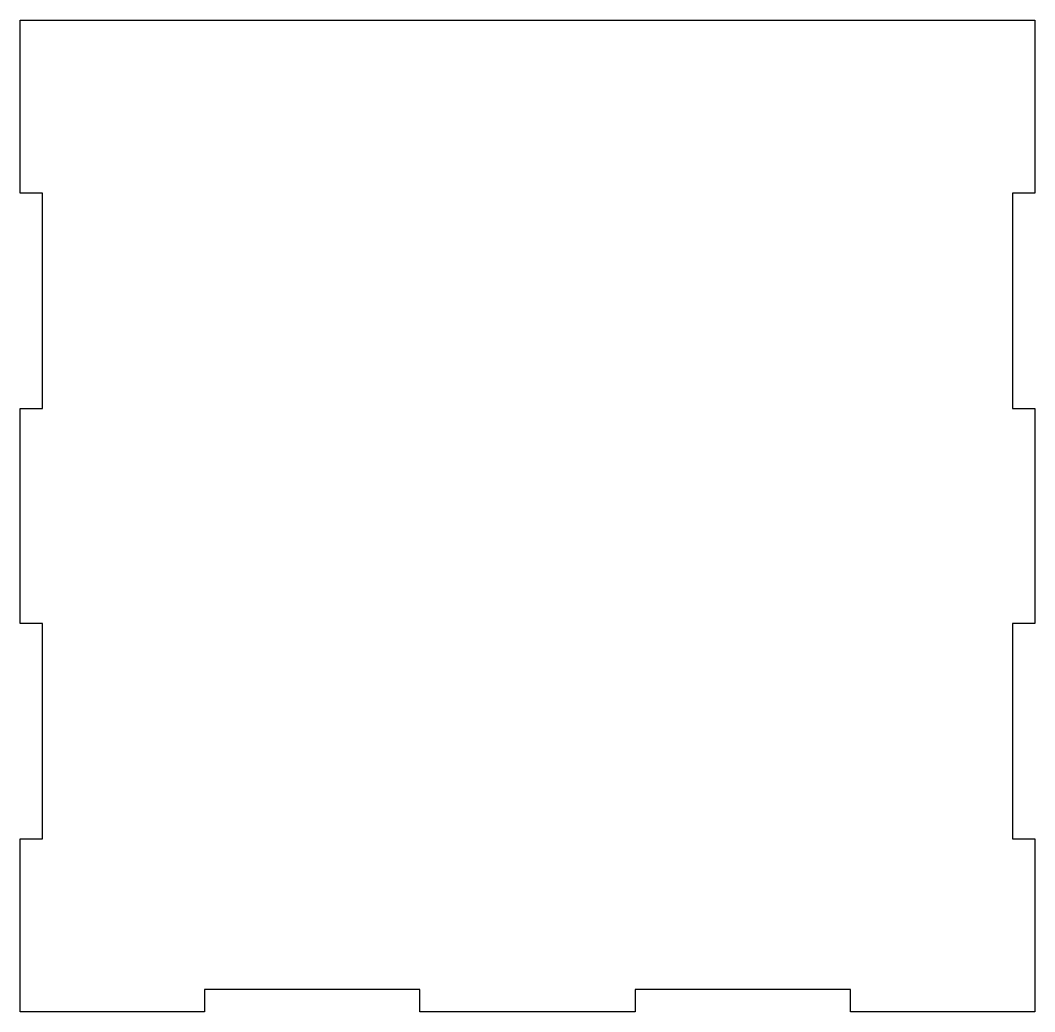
# Model space of a CAD drawing. Header units: millimetres. Extents: x 0 to 136, y 139 to 272.
import ezdxf

# ---------------------------------------------------------------- set-up
doc = ezdxf.new("R2010")
doc.units = ezdxf.units.MM
doc.layers.get('0').update_dxf_attribs({"linetype": 'CONTINUOUS'})

msp = doc.modelspace()

# ---------------------------------------------------------------- linework, layer by layer
msp.add_lwpolyline([(24.6875, 142), (24.6875, 139), (0, 139), (0, 162.1875), (3, 162.1875), (3, 191.0625), (0, 191.0625), (0, 219.9375), (3, 219.9375), (3, 248.8125), (0, 248.8125), (0, 272), (136, 272), (136, 248.8125), (133, 248.8125), (133, 219.9375), (136, 219.9375), (136, 191.0625), (133, 191.0625), (133, 162.1875), (136, 162.1875), (136, 139), (111.3125, 139), (111.3125, 142), (82.4375, 142), (82.4375, 139), (53.5625, 139), (53.5625, 142)], close=True)

doc.saveas('drawing.dxf')
